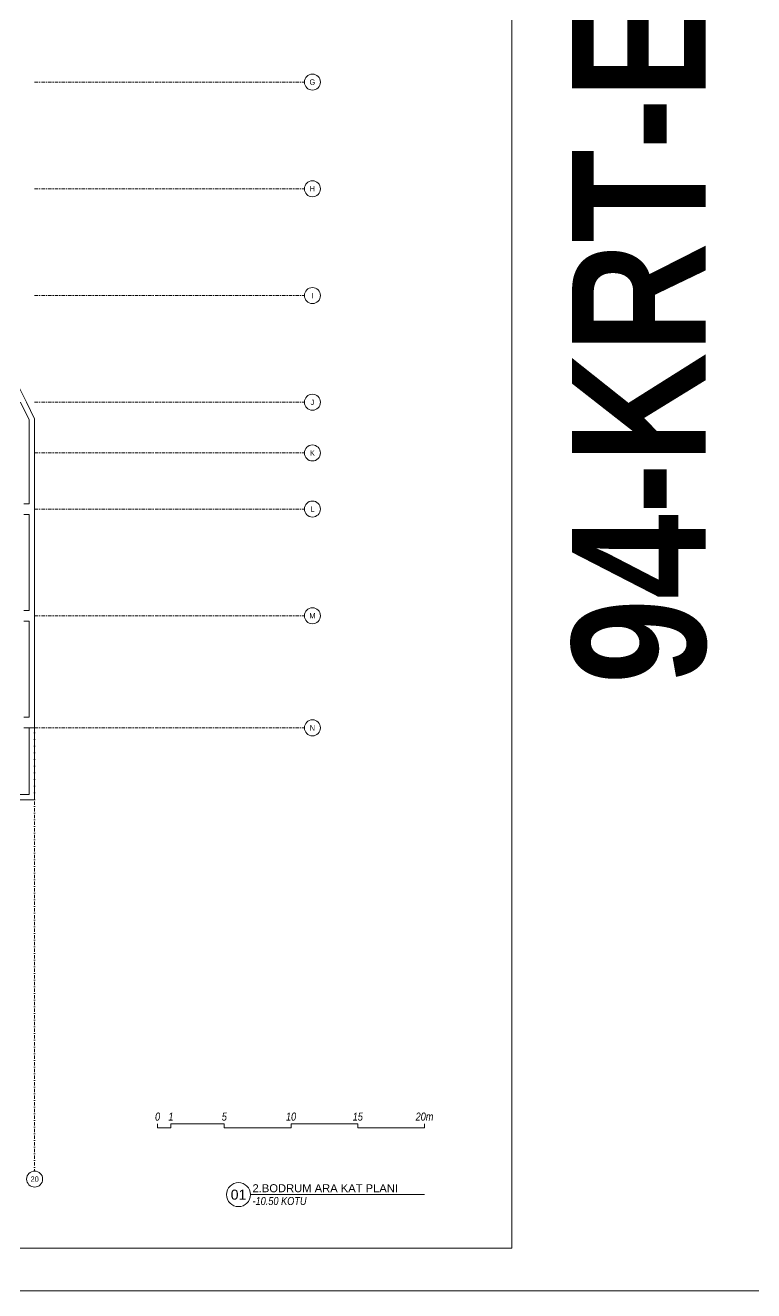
# Model space of a CAD drawing. Header units: metres. Extents: x -17582 to 152404, y -4219 to 29421.
# Drawn here: x 40355 to 45813, y -4219 to 5265 of the extents above; entities that cross this region are included whole.
import ezdxf
from ezdxf.enums import TextEntityAlignment as Align

# ---------------------------------------------------------------- set-up
doc = ezdxf.new("R2010")
doc.units = ezdxf.units.M
doc.header["$LTSCALE"] = 100
doc.header["$MEASUREMENT"] = 0
doc.linetypes.add('DASHDOT2', pattern=[0.5, 0.25, -0.125, 0, -0.125])
doc.layers.get('0').update_dxf_attribs({"color": 9, "lineweight": 9})
for name, color, linetype, lineweight in [('01', 9, 'Continuous', 9), ('03', 18, 'Continuous', 9), ('06D', 9, 'Continuous', 9), ('21', 9, 'Continuous', 9), ('24', 9, 'DASHDOT2', 9), ('40A', 9, 'Continuous', 9)]:
    doc.layers.add(name, color=color, linetype=linetype, lineweight=lineweight)
doc.styles.add('Arial', font='arial.ttf', dxfattribs={"height": 2.5})
doc.styles.add('MuuM_TEXT-BOLD', font='ARIALNB.TTF')
doc.styles.add('MuuM_TEXT-ITALIC', font='ARIALNI.TTF')

# ---------------------------------------------------------------- blocks, each defined once
blk = doc.blocks.new('0_aks')
at = {"linetype": 'Continuous'}
blk.add_circle((0, 0), 3, dxfattribs=at)
at = {"style": 'Arial'}
blk.add_attdef('AKS', text='', height=2, dxfattribs=at).set_placement((0, 0), align=Align.MIDDLE_CENTER)
blk = doc.blocks.new('p-akslar_yeni')
at = {"layer": '24'}
for points in [[(18840, -3735), (20861, -3735)], [(18840, -4535), (20861, -4535)], [(18840, -5335), (20861, -5335)], [(18840, -6135), (20861, -6135)], [(18840, -6515), (20861, -6515)], [(18840, -6935), (20861, -6935)], [(18840, -7735), (20861, -7735)], [(18840, -8575), (20861, -8575)], [(18840, -8575), (18840, -11897.2)]]:
    blk.add_lwpolyline(points, dxfattribs=at)
at = {"layer": '21', "xscale": 20, "yscale": 20, "zscale": 20}
for p, values in [((20921, -3735), {'AKS': 'G'}), ((20921, -4535), {'AKS': 'H'}), ((20921, -5335), {'AKS': 'I'}), ((20921, -6135), {'AKS': 'J'}), ((20921, -6515), {'AKS': 'K'}), ((20921, -6935), {'AKS': 'L'}), ((20921, -7735), {'AKS': 'M'}), ((20921, -8575), {'AKS': 'N'}), ((18840, -11957.2), {'AKS': '20'})]:
    blk.add_blockref('0_aks', p, dxfattribs=at).add_auto_attribs(values)
blk = doc.blocks.new('0_drawinglabel')
blk.add_lwpolyline([(3, 0), (46.46, 0)])
blk.add_circle((0, 0), 3)
at = {"style": 'Arial'}
blk.add_attdef('CIZIMNO', text='', height=2.5, dxfattribs=at).set_placement((0, 0), align=Align.MIDDLE)
blk.add_attdef('CIZIMADI', text='', height=2, dxfattribs=at).set_placement((3.5, 0), align=Align.BOTTOM_LEFT)
blk.add_attdef('OLCEK', text='', height=2, dxfattribs=at).set_placement((46.46, 0), align=Align.BOTTOM_RIGHT)
at = {"style": 'MuuM_TEXT-ITALIC'}
blk.add_attdef('DRAWINGNAME', text='', height=2, dxfattribs=at).set_placement((3.5, -0.59), align=Align.TOP_LEFT)
blk.add_attdef('SCALE', text='', height=2, dxfattribs=at).set_placement((46.46, -0.59), align=Align.TOP_RIGHT)
blk = doc.blocks.new('0_graphicscale')
blk.add_lwpolyline([(0, 2.95), (0, 0), (10, 0), (10, 2.95), (50, 2.95), (50, 0), (100, 0), (100, 2.95), (150, 2.95), (150, 0), (200, 0), (200, 2.95)])
at = {"style": 'MuuM_TEXT-ITALIC'}
for s, p in [('0', (0, 8.49)), ('1', (10, 8.49)), ('5', (50, 8.49)), ('10', (100, 8.49)), ('15', (150, 8.49)), ('20m', (200, 8.49))]:
    blk.add_text(s, height=6, dxfattribs=at).set_placement(p, align=Align.MIDDLE_CENTER)
blk = doc.blocks.new('2.Bod.Ara.Sitatik Elk.')
at = {"layer": '01'}
for points in [[(12040, -5543.4), (12364.1, -6190), (12364.1, -6190), (12425, -6313.4), (12425, -8630), (12345, -8630)], [(12345, -8550), (12385, -8550), (12385, -8550), (12385, -7830), (12345, -7830)], [(12345, -7750), (12385, -7750), (12385, -7030), (12385, -7030), (12345, -7030)], [(12345, -6950), (12385, -6950), (12385, -6950), (12385, -6322.8), (12319.5, -6190)]]:
    blk.add_lwpolyline(points, dxfattribs=at)
blk = doc.blocks.new('P-KURANGLEZ')
at = {"layer": '01'}
blk.add_lwpolyline([(7525, -500), (12385, -500), (12385, -5), (12385, 0), (12425, 0), (12425, -540), (7525, -540)], close=True, dxfattribs=at)
blk = doc.blocks.new('2.Bod.Ara.Mimari Elk.')
at = {"layer": '01'}
blk.add_blockref('P-KURANGLEZ', (0, -8630), dxfattribs=at)

msp = doc.modelspace()

# ---------------------------------------------------------------- linework, layer by layer
at = {"layer": '40A'}
for points in [[(46159.3, -4218.6), (18159.3, -4218.6), (18159.3, 12601.4), (46159.3, 12601.4)], [(18479.3, 12281.4), (43999.5, 12281.4), (43999.5, -3898.6), (18479.3, -3898.6)]]:
    msp.add_lwpolyline(points, close=True, dxfattribs=at)

# ---------------------------------------------------------------- block references
at = {"layer": '03', "xscale": 10, "yscale": 10, "zscale": 10}
msp.add_blockref('0_graphicscale', (41346.2, -2998.6), dxfattribs=at)
at = {"layer": '06D'}
for name in ['2.Bod.Ara.Sitatik Elk.', '2.Bod.Ara.Mimari Elk.']:
    msp.add_blockref(name, (28000, 8630), dxfattribs=at)
at = {"layer": '21'}
ref = msp.add_blockref('0_drawinglabel', (41952.4, -3498.6), dxfattribs=dict(at, xscale=30, yscale=30, zscale=30))
ref.add_attrib('CIZIMNO', '01', dxfattribs={"layer": '0', "height": 75, "style": 'Arial'}).set_placement((41952.4, -3498.6), align=Align.MIDDLE)
ref.add_attrib('CIZIMADI', '2.BODRUM ARA KAT PLANI', dxfattribs={"layer": '0', "height": 60, "style": 'Arial'}).set_placement((42057.4, -3498.6), align=Align.BOTTOM_LEFT)
ref.add_attrib('DRAWINGNAME', '-10.50 KOTU', dxfattribs={"layer": '0', "height": 60, "style": 'MuuM_TEXT-ITALIC'}).set_placement((42057.4, -3516.3), align=Align.TOP_LEFT)
at = {"layer": '24'}
msp.add_blockref('p-akslar_yeni', (21585, 8575), dxfattribs=at)

# ---------------------------------------------------------------- texts
at = {"layer": '40A', "style": 'MuuM_TEXT-BOLD'}
msp.add_text('94-KRT-E-E-1101', height=1000, rotation=90, dxfattribs=at).set_placement((45451.7, 328.1))

doc.saveas('drawing.dxf')
